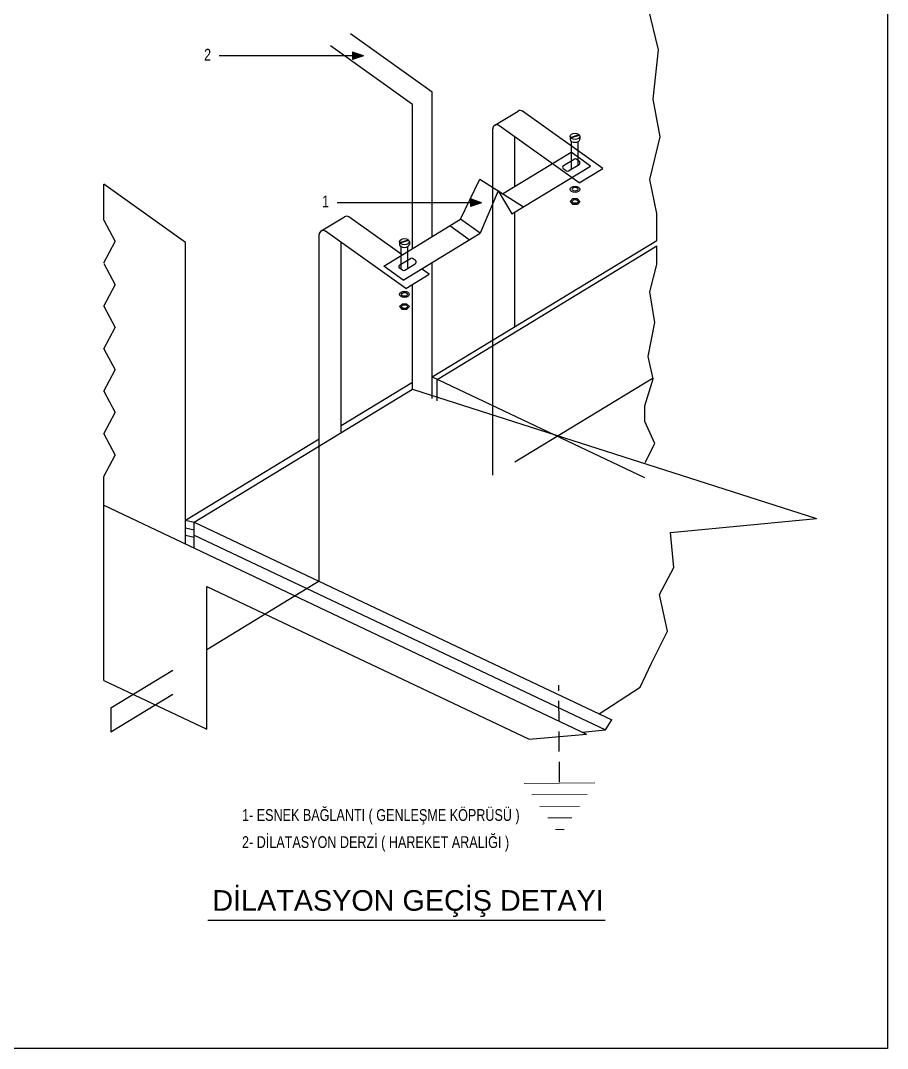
# Model space of a CAD drawing. Header units: millimetres. Extents: x 3395 to 31170, y 2853 to 7104.
# Drawn here: x 3955 to 4498, y 4835 to 5480 of the extents above; entities that cross this region are included whole.
import ezdxf

# ---------------------------------------------------------------- set-up
doc = ezdxf.new("R2010")
doc.units = ezdxf.units.MM
for name, pattern in [('DASHED', [19.05, 12.7, -6.35]), ('HIDDEN', [9.525, 6.35, -3.175]), ('SOLID_LINE', [0])]:
    doc.linetypes.add(name, pattern=pattern)
doc.layers.add('AHAT', color=4, linetype='Continuous', lineweight=30)
doc.layers.add('SEMBOL', color=3, linetype='Continuous', lineweight=18)
for name, color, linetype in [('MIMARI', 2, 'SOLID_LINE'), ('topraklama', 3, 'DASHED'), ('YAZI', 7, 'Continuous')]:
    doc.layers.add(name, color=color, linetype=linetype)
doc.styles.add('2', font='wturkce.shx', dxfattribs={"height": 0.2})
doc.styles.add('style1', font='arial.ttf')

# ---------------------------------------------------------------- blocks, each defined once
blk = doc.blocks.new('Topraklama')
at = {"layer": 'SEMBOL'}
for p, q in [((-18.29, 0), (18.29, 0)), ((-14.26, -6), (14.26, -6)), ((-10.24, -12), (10.24, -12)), ((-6.21, -18), (6.21, -18)), ((-2.19, -24), (2.19, -24))]:
    blk.add_line(p, q, dxfattribs=at)

msp = doc.modelspace()

# ---------------------------------------------------------------- hatches: boundary and pattern name
at = {"layer": 'MIMARI', "linetype": 'Continuous'}
for points in [[(4163.31, 5459.82), (4163.31, 5455.18), (4170.28, 5457.5)], [(4237.26, 5367.84), (4237.26, 5363.2), (4244.22, 5365.52)]]:
    msp.add_hatch(color=256, dxfattribs=at).paths.add_polyline_path(points)

# ---------------------------------------------------------------- linework, layer by layer
at = {"layer": 'AHAT', "linetype": 'Continuous'}
for p, q in [((4252.5, 5414.06), (4267.06, 5422.93)), ((4320.1, 5386.89), (4269.76, 5422.83)), ((4251.17, 5287.73), (4251.17, 5411.88)), ((4305.39, 5377.93), (4255.05, 5413.88)), ((4264.92, 5375.73), (4264.92, 5406.83)), ((4299.67, 5407.09), (4299.67, 5405.33)), ((4299.83, 5406.47), (4305.28, 5408.16)), ((4299.98, 5406.23), (4305.48, 5407.93)), ((4305.77, 5407.09), (4305.77, 5405.33)), ((4300.59, 5386.65), (4300.59, 5403.97)), ((4304.74, 5389.17), (4304.74, 5403.87)), ((4257.35, 5371.12), (4300.21, 5397.23)), ((4295.46, 5388.83), (4302.12, 5392.89)), ((4312.41, 5388.51), (4300.21, 5397.23)), ((4305.31, 5391.52), (4303.47, 5392.84)), ((4263.05, 5358.45), (4312.41, 5388.51)), ((4297.23, 5385.47), (4295.39, 5386.79)), ((4298.58, 5385.42), (4305.23, 5389.47)), ((4305.39, 5377.93), (4320.1, 5386.89)), ((4231.03, 5355.09), (4242.98, 5380.21)), ((4242.98, 5380.21), (4270.35, 5362.9)), ((4254.59, 5372.87), (4243.23, 5346.38)), ((4254.59, 5372.87), (4263.05, 5358.45)), ((4299.67, 5366.35), (4301.44, 5368.12)), ((4301.44, 5368.12), (4304.01, 5368.12)), ((4304.01, 5368.12), (4305.77, 5366.35)), ((4299.67, 5366.35), (4301.1, 5364.69)), ((4301.1, 5364.69), (4304.18, 5364.69)), ((4305.77, 5366.35), (4304.18, 5364.69)), ((4143.72, 5347.81), (4158.28, 5356.68)), ((4194.35, 5332.75), (4160.98, 5356.58)), ((4182.83, 5325.73), (4231.03, 5355.09)), ((4243.23, 5346.38), (4231.03, 5355.09)), ((4264.92, 5287.73), (4264.92, 5359.59)), ((4196.62, 5311.68), (4146.27, 5347.63)), ((4236.41, 5342.23), (4224.21, 5350.94)), ((4142.39, 5221.48), (4142.39, 5345.63)), ((4192.8, 5341.16), (4192.8, 5339.4)), ((4192.96, 5340.54), (4198.41, 5342.23)), ((4193.12, 5340.3), (4198.61, 5342)), ((4195.03, 5317.02), (4243.23, 5346.38)), ((4198.91, 5341.16), (4198.91, 5339.4)), ((4156.14, 5221.48), (4156.14, 5340.58)), ((4193.73, 5323.85), (4193.73, 5338.04)), ((4197.87, 5324.28), (4197.87, 5337.94)), ((4192.88, 5326.55), (4199.53, 5330.6)), ((4202.73, 5329.24), (4200.88, 5330.55)), ((4195.03, 5317.02), (4182.83, 5325.73)), ((4194.65, 5323.19), (4192.81, 5324.5)), ((4196, 5323.14), (4202.65, 5327.19)), ((4211.32, 5320.64), (4206.55, 5324.04)), ((4196.62, 5311.68), (4211.32, 5320.64)), ((4192.8, 5300.42), (4194.57, 5302.19)), ((4194.57, 5302.19), (4197.14, 5302.19)), ((4197.14, 5302.19), (4198.91, 5300.42)), ((4192.8, 5300.42), (4194.23, 5298.76)), ((4194.23, 5298.76), (4197.31, 5298.76)), ((4198.91, 5300.42), (4197.31, 5298.76)), ((4011.93, 5048.95), (4050.79, 5072.62)), ((4011.93, 5033.87), (4050.79, 5057.54)), ((4011.93, 5048.95), (4011.93, 5033.87)), ((4072.63, 4915.8), (4321.71, 4915.8))]:
    msp.add_line(p, q, dxfattribs=at)
at = {"layer": 'AHAT', "linetype": 'DASHED', "ltscale": 100}
for p, q in [((4251.17, 5194.66), (4251.17, 5287.73)), ((4264.92, 5203.04), (4351.61, 5255.84)), ((4142.39, 5128.41), (4142.39, 5221.48)), ((4071.97, 5085.53), (4142.39, 5128.41))]:
    msp.add_line(p, q, dxfattribs=at)
at = {"layer": 'AHAT', "linetype": 'Continuous'}
for centre, radius, start, end in [((4268.33, 5420.83), 2.46, 54.47066, 121.34375), ((4302.75, 5391.84), 1.23, 54.47066, 121.34375), ((4296.1, 5387.79), 1.23, 121.34375, 234.47066), ((4304.6, 5390.52), 1.23, 301.34375, 54.47066), ((4297.94, 5386.47), 1.23, 234.47066, 301.34375), ((4159.56, 5354.58), 2.46, 54.47066, 121.34375), ((4144.85, 5345.63), 2.46, 54.47066, 180), ((4200.17, 5329.55), 1.23, 54.47066, 121.34375), ((4202.01, 5328.24), 1.23, 301.34375, 54.47066), ((4193.52, 5325.5), 1.23, 121.34375, 234.47066), ((4195.36, 5324.19), 1.23, 234.47066, 301.34375)]:
    msp.add_arc(centre, radius, start, end, dxfattribs=at)
at = {"layer": 'AHAT', "linetype": 'HIDDEN'}
msp.add_arc((4253.62, 5411.88), 2.46, 54.47066, 180, dxfattribs=at)
at = {"layer": 'AHAT', "linetype": 'Continuous'}
for centre, major_axis in [((4302.72, 5407.09), (-3.05, 0)), ((4302.72, 5373.95), (-3.05, 0)), ((4302.78, 5373.98), (-1.83, 0)), ((4302.78, 5366.31), (-1.83, 0)), ((4195.85, 5341.16), (-3.05, 0)), ((4195.85, 5308.02), (-3.05, 0)), ((4195.92, 5308.05), (-1.83, 0)), ((4195.92, 5300.38), (-1.83, 0))]:
    msp.add_ellipse(centre, major_axis=major_axis, ratio=0.641247, dxfattribs=at)
for centre in [(4302.72, 5405.33), (4195.85, 5339.4)]:
    msp.add_ellipse(centre, major_axis=(3.05, 0), ratio=0.641247, start_param=3.141593, end_param=6.283185, dxfattribs=at)
at = {"layer": 'MIMARI', "linetype": 'Continuous'}
for p, q in [((4354.97, 5461.27), (4348.56, 5487.97)), ((4213.29, 5434.74), (4161.99, 5471.37)), ((4200.83, 5427.15), (4149.53, 5463.78)), ((4170.28, 5457.5), (4079.72, 5457.5)), ((4170.28, 5457.5), (4163.31, 5459.82)), ((4163.31, 5459.82), (4163.31, 5455.18)), ((4170.28, 5457.5), (4163.31, 5455.18)), ((4351.77, 5430.3), (4354.97, 5461.27)), ((4213.29, 5344.29), (4213.29, 5434.74)), ((4200.83, 5336.7), (4200.83, 5427.15)), ((4356.04, 5406.81), (4351.77, 5430.3)), ((4349.63, 5380.11), (4356.04, 5406.81)), ((4353.9, 5358.75), (4349.63, 5380.11)), ((4007.38, 5354.52), (4007.38, 5377.2)), ((4058.68, 5340.57), (4007.38, 5377.2)), ((4244.22, 5365.52), (4237.26, 5367.84)), ((4237.26, 5367.84), (4237.26, 5363.2)), ((4244.22, 5365.52), (4153.67, 5365.52)), ((4244.22, 5365.52), (4237.26, 5363.2)), ((4007.38, 5354.52), (4014.61, 5341.18)), ((4353.9, 5341.92), (4353.9, 5358.75)), ((4007.38, 5327.84), (4014.61, 5341.18)), ((4213.29, 5256.28), (4353.9, 5341.92)), ((4058.68, 5151.6), (4058.68, 5340.57)), ((4216.44, 5254.79), (4353.9, 5338.51)), ((4353.9, 5336.33), (4353.9, 5338.51)), ((4353.9, 5326.72), (4353.9, 5336.33)), ((4213.29, 5242.78), (4213.29, 5328.15)), ((4007.38, 5327.36), (4014.61, 5314.02)), ((4349.63, 5309.63), (4353.9, 5326.72)), ((4007.38, 5300.68), (4014.61, 5314.02)), ((4200.83, 5248.69), (4200.83, 5314.25)), ((4352.83, 5290.41), (4349.63, 5309.63)), ((4007.38, 5300.68), (4014.61, 5287.34)), ((4348.56, 5269.05), (4352.83, 5290.41)), ((4007.38, 5274), (4014.61, 5287.34)), ((4007.38, 5274), (4014.61, 5260.66)), ((4351.77, 5255.16), (4348.56, 5269.05)), ((4007.38, 5247.32), (4014.61, 5260.66)), ((4156.14, 5225.9), (4200.83, 5253.12)), ((4213.29, 5256.28), (4346.25, 5193.26)), ((4216.44, 5241.29), (4216.44, 5254.79)), ((4346.42, 5238.14), (4351.77, 5255.16)), ((4007.38, 5247.32), (4014.61, 5233.98)), ((4064.03, 5165.38), (4200.83, 5248.69)), ((4200.83, 5248.69), (4453.98, 5167.54)), ((4346.42, 5228.47), (4346.42, 5238.14)), ((4007.38, 5220.64), (4014.61, 5233.98)), ((4352.83, 5214.58), (4346.42, 5228.47)), ((4007.38, 5220.64), (4014.61, 5207.3)), ((4058.68, 5166.55), (4142.39, 5217.53)), ((4346.66, 5202.77), (4352.83, 5214.58)), ((4007.38, 5193.96), (4014.61, 5207.3)), ((4007.38, 5066.09), (4007.38, 5193.96)), ((4007.38, 5175.92), (4310, 5032.46)), ((4362.63, 5158.85), (4453.98, 5167.54)), ((4058.68, 5166.55), (4064.03, 5165.38)), ((4058.68, 5161.66), (4064.03, 5160.49)), ((4064.03, 5149.06), (4064.03, 5165.38)), ((4064.03, 5165.38), (4325.74, 5041.31)), ((4058.68, 5157.15), (4064.03, 5155.98)), ((4064.03, 5157.22), (4321.73, 5035.05)), ((4364.63, 5136.86), (4362.63, 5158.85)), ((4355.63, 5119.87), (4364.63, 5136.86)), ((4071.97, 5035.47), (4071.97, 5124.9)), ((4071.97, 5124.9), (4273.9, 5029.18)), ((4360.63, 5096.88), (4355.63, 5119.87)), ((4350.63, 5076.89), (4360.63, 5096.88)), ((4343.63, 5061.89), (4350.63, 5076.89)), ((4007.38, 5066.09), (4071.97, 5035.47)), ((4317.81, 5045.07), (4343.63, 5061.89)), ((4321.73, 5035.05), (4325.74, 5041.31)), ((4273.9, 5029.18), (4310, 5032.46)), ((4307.29, 5033.74), (4321.73, 5035.05))]:
    msp.add_line(p, q, dxfattribs=at)
at = {"layer": 'topraklama'}
msp.add_line((4293.03, 5002.42), (4292.51, 5063.09), dxfattribs=at)
at = {"layer": 'YAZI'}
msp.add_lwpolyline([(3944.27, 5579.32), (4498.48, 5579.32), (4498.48, 4835.44), (3944.27, 4835.44)], close=True, dxfattribs=at)

# ---------------------------------------------------------------- block references
at = {"layer": 'SEMBOL', "xscale": 1.213275848433292, "yscale": 1.213275848433292, "zscale": 1.213275848433292, "rotation": 0.4934399561787997}
msp.add_blockref('Topraklama', (4292.98, 5001.78), dxfattribs=at)

# ---------------------------------------------------------------- texts
at = {"layer": 'YAZI', "linetype": 'Continuous', "style": '2', "width": 0.8}
for s, height, p in [('2', 7.37, (4070.29, 5454.59)), ('1', 7.37, (4144.24, 5362.6)), ('1- ESNEK BAĞLANTI ( GENLEŞME KÖPRÜSÜ )', 7.3707, (4094.07, 4978.05)), ('2- DİLATASYON DERZİ ( HAREKET ARALIĞI )', 7.3707, (4094.07, 4961.08))]:
    msp.add_text(s, height=height, dxfattribs=at).set_placement(p)
at = {"layer": 'YAZI', "style": 'style1'}
msp.add_text('DİLATASYON GEÇİŞ DETAYI', height=12.8986, dxfattribs=at).set_placement((4075.47, 4921.74))

doc.saveas('drawing.dxf')
